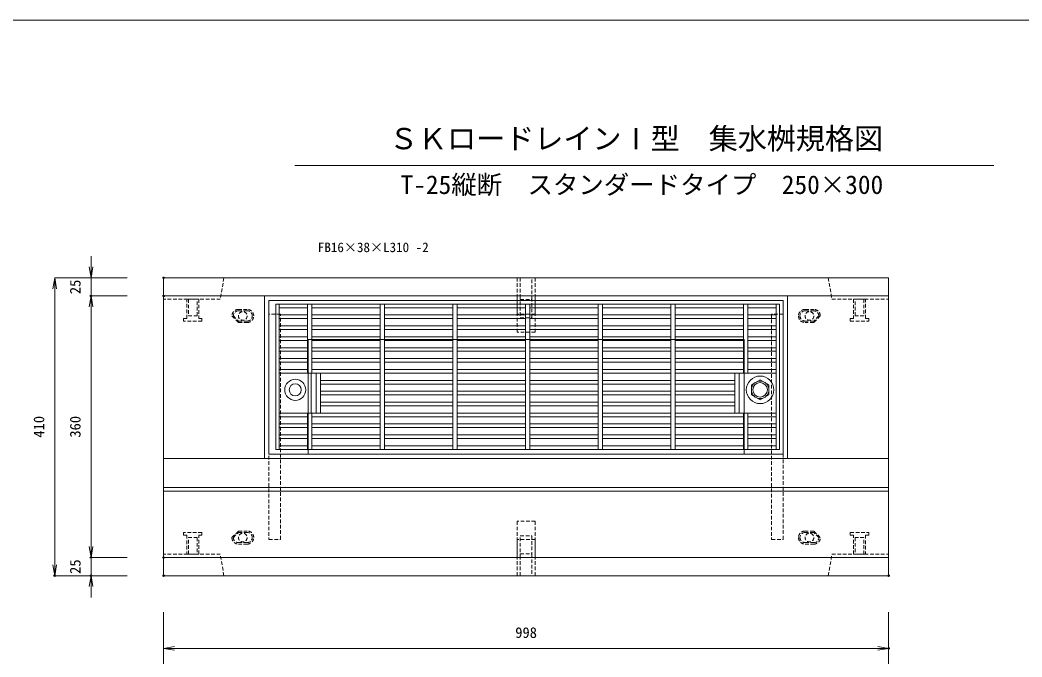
# Model space of a CAD drawing. Units: millimetres, scale not verified. Extents: x -1945 to 1945, y -1349 to 1491.
# Drawn here: x -859 to 520, y 614 to 1491 of the extents above; entities that cross this region are included whole.
import ezdxf
from ezdxf.enums import TextEntityAlignment as Align

# ---------------------------------------------------------------- set-up
doc = ezdxf.new("R2010")
doc.units = ezdxf.units.MM
doc.header["$LTSCALE"] = 10
doc.header["$PDMODE"] = 32
doc.header["$PDSIZE"] = 2
doc.linetypes.add('USER1', pattern=[0.75, 0.5, -0.25])
for name, color, linetype, lineweight in [('0-1_TITLE', 7, 'Continuous', 18), ('0-3_KIJUN', 7, 'USER1', 18), ('0-5_SUNPO_S10', 3, 'Continuous', 18), ('0-7_10-グレ__チング', 5, 'Continuous', 18), ('0-9__0-0_0', 7, 'Continuous', 18)]:
    doc.layers.add(name, color=color, linetype=linetype, lineweight=lineweight)
doc.layers.add('0-A__0-2_DEFPOINTS', color=7, linetype='Continuous')
doc.styles.add('ＭＳ ゴシック', font='')
doc.styles.get('ＭＳ ゴシック').set_extended_font_data('MS Gothic')

# ---------------------------------------------------------------- blocks, each defined once
blk = doc.blocks.new('_OPEN')
at = {"layer": '0-9__0-0_0'}
blk.add_line((0, 0), (-1, 0), dxfattribs=at)
blk.add_lwpolyline([(-1, 0.1667), (0, 0), (-1, -0.1667)], dxfattribs=at)
blk = doc.blocks.new('_D16')
at = {"layer": '0-5_SUNPO_S10'}
for p, q in [((1283.34, 1946.08), (1283.34, 2046.08)), ((1298.34, 2046.08), (2266.34, 2046.08)), ((2281.34, 1946.08), (2281.34, 2046.08))]:
    blk.add_line(p, q, dxfattribs=at)
at = {"layer": '0-A__0-2_DEFPOINTS'}
for p in [(2281.34, 2046.08), (1283.34, 1896.08), (2281.34, 1896.08)]:
    blk.add_point(p, dxfattribs=at)
at = {"layer": '0-5_SUNPO_S10', "xscale": 15, "yscale": 15, "rotation": 180}
blk.add_blockref('_OPEN', (1283.34, 2046.08), dxfattribs=at)
at = {"layer": '0-5_SUNPO_S10', "xscale": 15, "yscale": 15}
blk.add_blockref('_OPEN', (2281.34, 2046.08), dxfattribs=at)
at = {"layer": '0-5_SUNPO_S10', "color": 7, "style": 'ＭＳ ゴシック'}
blk.add_text('998', height=14.66, dxfattribs=at).set_placement((1767.34, 2056.08), align=Align.BOTTOM_LEFT)
blk = doc.blocks.new('_D17')
at = {"layer": '0-5_SUNPO_S10'}
for p, q in [((1283.34, 2096.08), (1283.34, 2046.08)), ((2281.34, 2096.08), (2281.34, 2046.08)), ((1298.34, 2046.08), (2266.34, 2046.08))]:
    blk.add_line(p, q, dxfattribs=at)
at = {"layer": '0-A__0-2_DEFPOINTS'}
for p in [(1283.34, 2146.08), (2281.34, 2146.08), (2281.34, 2046.08)]:
    blk.add_point(p, dxfattribs=at)
at = {"layer": '0-5_SUNPO_S10', "xscale": 15, "yscale": 15, "rotation": 180}
blk.add_blockref('_OPEN', (1283.34, 2046.08), dxfattribs=at)
at = {"layer": '0-5_SUNPO_S10', "xscale": 15, "yscale": 15}
blk.add_blockref('_OPEN', (2281.34, 2046.08), dxfattribs=at)
at = {"layer": '0-5_SUNPO_S10', "color": 7, "style": 'ＭＳ ゴシック'}
blk.add_text('998', height=14.66, dxfattribs=at).set_placement((1767.34, 2056.08), align=Align.BOTTOM_LEFT)
blk = doc.blocks.new('_D18')
at = {"layer": '0-5_SUNPO_S10'}
for p, q in [((1183.34, 2571.08), (1183.34, 2586.08)), ((1233.34, 2556.08), (1183.34, 2556.08)), ((1183.34, 2556.08), (1183.34, 2531.08)), ((1233.34, 2531.08), (1183.34, 2531.08)), ((1183.34, 2516.08), (1183.34, 2501.08))]:
    blk.add_line(p, q, dxfattribs=at)
at = {"layer": '0-A__0-2_DEFPOINTS'}
for p in [(1283.34, 2556.08), (1183.34, 2531.08), (1283.34, 2531.08)]:
    blk.add_point(p, dxfattribs=at)
at = {"layer": '0-5_SUNPO_S10', "xscale": 15, "yscale": 15}
for p, rotation in [((1183.34, 2556.08), 270), ((1183.34, 2531.08), 90)]:
    blk.add_blockref('_OPEN', p, dxfattribs=dict(at, rotation=rotation))
at = {"layer": '0-5_SUNPO_S10', "color": 7, "style": 'ＭＳ ゴシック'}
blk.add_text('25', height=14.66, rotation=90, dxfattribs=at).set_placement((1173.34, 2533.58), align=Align.BOTTOM_LEFT)
blk = doc.blocks.new('_D19')
at = {"layer": '0-5_SUNPO_S10'}
for p, q in [((1233.34, 2531.08), (1183.34, 2531.08)), ((1183.34, 2516.08), (1183.34, 2186.08)), ((1233.34, 2171.08), (1183.34, 2171.08))]:
    blk.add_line(p, q, dxfattribs=at)
at = {"layer": '0-A__0-2_DEFPOINTS'}
for p in [(1283.34, 2531.08), (1183.34, 2171.08), (1283.34, 2171.08)]:
    blk.add_point(p, dxfattribs=at)
at = {"layer": '0-5_SUNPO_S10', "xscale": 15, "yscale": 15}
for p, rotation in [((1183.34, 2531.08), 90), ((1183.34, 2171.08), 270)]:
    blk.add_blockref('_OPEN', p, dxfattribs=dict(at, rotation=rotation))
at = {"layer": '0-5_SUNPO_S10', "color": 7, "style": 'ＭＳ ゴシック'}
blk.add_text('360', height=14.66, rotation=90, dxfattribs=at).set_placement((1173.34, 2336.08), align=Align.BOTTOM_LEFT)
blk = doc.blocks.new('_D20')
at = {"layer": '0-5_SUNPO_S10'}
for p, q in [((1183.34, 2186.08), (1183.34, 2201.08)), ((1233.34, 2171.08), (1183.34, 2171.08)), ((1183.34, 2171.08), (1183.34, 2146.08)), ((1233.34, 2146.08), (1183.34, 2146.08)), ((1183.34, 2131.08), (1183.34, 2116.08))]:
    blk.add_line(p, q, dxfattribs=at)
at = {"layer": '0-A__0-2_DEFPOINTS'}
for p in [(1283.34, 2171.08), (1183.34, 2146.08), (1283.34, 2146.08)]:
    blk.add_point(p, dxfattribs=at)
at = {"layer": '0-5_SUNPO_S10', "xscale": 15, "yscale": 15}
for p, rotation in [((1183.34, 2171.08), 270), ((1183.34, 2146.08), 90)]:
    blk.add_blockref('_OPEN', p, dxfattribs=dict(at, rotation=rotation))
at = {"layer": '0-5_SUNPO_S10', "color": 7, "style": 'ＭＳ ゴシック'}
blk.add_text('25', height=14.66, rotation=90, dxfattribs=at).set_placement((1173.34, 2148.58), align=Align.BOTTOM_LEFT)
blk = doc.blocks.new('_D21')
at = {"layer": '0-5_SUNPO_S10'}
for p, q in [((1233.34, 2556.08), (1133.34, 2556.08)), ((1133.34, 2541.08), (1133.34, 2161.08)), ((1233.34, 2146.08), (1133.34, 2146.08))]:
    blk.add_line(p, q, dxfattribs=at)
at = {"layer": '0-A__0-2_DEFPOINTS'}
for p in [(1283.34, 2556.08), (1133.34, 2146.08), (1283.34, 2146.08)]:
    blk.add_point(p, dxfattribs=at)
at = {"layer": '0-5_SUNPO_S10', "xscale": 15, "yscale": 15}
for p, rotation in [((1133.34, 2556.08), 90), ((1133.34, 2146.08), 270)]:
    blk.add_blockref('_OPEN', p, dxfattribs=dict(at, rotation=rotation))
at = {"layer": '0-5_SUNPO_S10', "color": 7, "style": 'ＭＳ ゴシック'}
blk.add_text('410', height=14.66, rotation=90, dxfattribs=at).set_placement((1123.34, 2336.08), align=Align.BOTTOM_LEFT)
blk = doc.blocks.new('M16_insert_dan')
at = {"layer": '0-3_KIJUN', "color": 3}
for points in [[(0, -12.5), (-50, -12.5), (-50, 12.5), (0, 12.5)], [(0, 8), (-30, 8), (-30, -8), (0, -8)]]:
    blk.add_lwpolyline(points, close=True, dxfattribs=at)
blk = doc.blocks.new('A$C75903448')
at = {"layer": '0-7_10-グレ__チング'}
for p, q in [((0, 200), (0, 0)), ((0, 200), (4.5, 200)), ((4.5, 200), (4.5, 0)), ((4.5, 200), (43.5, 200)), ((4.5, 195), (43.5, 195)), ((43.5, 200), (43.5, 105)), ((43.5, 200), (49.5, 200)), ((49.5, 200), (49.5, 105)), ((49.5, 200), (143.5, 200)), ((49.5, 195), (143.5, 195)), ((143.5, 200), (143.5, 0)), ((143.5, 200), (149.5, 200)), ((149.5, 200), (149.5, 0)), ((149.5, 200), (243.5, 200)), ((149.5, 195), (243.5, 195)), ((243.5, 200), (243.5, 0)), ((243.5, 200), (249.5, 200)), ((249.5, 200), (249.5, 0)), ((249.5, 200), (343.5, 200)), ((249.5, 195), (343.5, 195)), ((343.5, 200), (343.5, 0)), ((343.5, 200), (349.5, 200)), ((349.5, 200), (349.5, 0)), ((349.5, 200), (443.5, 200)), ((349.5, 195), (443.5, 195)), ((443.5, 200), (443.5, 0)), ((443.5, 200), (449.5, 200)), ((449.5, 200), (449.5, 0)), ((449.5, 200), (543.5, 200)), ((449.5, 195), (543.5, 195)), ((543.5, 200), (543.5, 0)), ((543.5, 200), (549.5, 200)), ((549.5, 200), (549.5, 0)), ((549.5, 200), (643.5, 200)), ((549.5, 195), (643.5, 195)), ((643.5, 200), (643.5, 105)), ((643.5, 200), (649.5, 200)), ((649.5, 200), (649.5, 105)), ((649.5, 200), (688.5, 200)), ((649.5, 195), (688.5, 195)), ((688.5, 200), (688.5, 0)), ((688.5, 200), (693, 200)), ((693, 200), (693, 0)), ((4.5, 185), (43.5, 185)), ((4.5, 180), (43.5, 180)), ((49.5, 185), (143.5, 185)), ((49.5, 180), (143.5, 180)), ((149.5, 185), (243.5, 185)), ((149.5, 180), (243.5, 180)), ((249.5, 185), (343.5, 185)), ((249.5, 180), (343.5, 180)), ((349.5, 185), (443.5, 185)), ((349.5, 180), (443.5, 180)), ((449.5, 185), (543.5, 185)), ((449.5, 180), (543.5, 180)), ((549.5, 185), (643.5, 185)), ((549.5, 180), (643.5, 180)), ((649.5, 185), (688.5, 185)), ((649.5, 180), (688.5, 180)), ((4.5, 170), (43.5, 170)), ((49.5, 170), (143.5, 170)), ((149.5, 170), (243.5, 170)), ((249.5, 170), (343.5, 170)), ((349.5, 170), (443.5, 170)), ((449.5, 170), (543.5, 170)), ((549.5, 170), (643.5, 170)), ((649.5, 170), (688.5, 170)), ((4.5, 165), (43.5, 165)), ((4.5, 155), (43.5, 155)), ((49.5, 165), (143.5, 165)), ((49.5, 155), (143.5, 155)), ((149.5, 165), (243.5, 165)), ((149.5, 155), (243.5, 155)), ((249.5, 165), (343.5, 165)), ((249.5, 155), (343.5, 155)), ((349.5, 165), (443.5, 165)), ((349.5, 155), (443.5, 155)), ((449.5, 165), (543.5, 165)), ((449.5, 155), (543.5, 155)), ((549.5, 165), (643.5, 165)), ((549.5, 155), (643.5, 155)), ((649.5, 165), (688.5, 165)), ((649.5, 155), (688.5, 155)), ((4.5, 150), (43.5, 150)), ((4.5, 140), (43.5, 140)), ((49.5, 150), (143.5, 150)), ((49.5, 140), (143.5, 140)), ((149.5, 150), (243.5, 150)), ((149.5, 140), (243.5, 140)), ((249.5, 150), (343.5, 150)), ((249.5, 140), (343.5, 140)), ((349.5, 150), (443.5, 150)), ((349.5, 140), (443.5, 140)), ((449.5, 150), (543.5, 150)), ((449.5, 140), (543.5, 140)), ((549.5, 150), (643.5, 150)), ((549.5, 140), (643.5, 140)), ((649.5, 150), (688.5, 150)), ((649.5, 140), (688.5, 140)), ((4.5, 135), (43.5, 135)), ((4.5, 125), (43.5, 125)), ((49.5, 135), (143.5, 135)), ((49.5, 125), (143.5, 125)), ((149.5, 135), (243.5, 135)), ((149.5, 125), (243.5, 125)), ((249.5, 135), (343.5, 135)), ((249.5, 125), (343.5, 125)), ((349.5, 135), (443.5, 135)), ((349.5, 125), (443.5, 125)), ((449.5, 135), (543.5, 135)), ((449.5, 125), (543.5, 125)), ((549.5, 135), (643.5, 135)), ((549.5, 125), (643.5, 125)), ((649.5, 135), (688.5, 135)), ((649.5, 125), (688.5, 125)), ((4.5, 120), (43.5, 120)), ((49.5, 120), (143.5, 120)), ((149.5, 120), (243.5, 120)), ((249.5, 120), (343.5, 120)), ((349.5, 120), (443.5, 120)), ((449.5, 120), (543.5, 120)), ((549.5, 120), (643.5, 120)), ((649.5, 120), (688.5, 120)), ((4.5, 110), (43.5, 110)), ((4.5, 105), (43.5, 105)), ((43.5, 105), (49.5, 105)), ((48.5, 105), (48.5, 50)), ((49.5, 110), (143.5, 110)), ((49.5, 105), (143.5, 105)), ((55.5, 105), (55.5, 50)), ((55.5, 105), (61.5, 105)), ((55.5, 105), (55.5, 50)), ((61.5, 105), (61.5, 50)), ((149.5, 110), (243.5, 110)), ((149.5, 105), (243.5, 105)), ((249.5, 110), (343.5, 110)), ((249.5, 105), (343.5, 105)), ((349.5, 110), (443.5, 110)), ((349.5, 105), (443.5, 105)), ((449.5, 110), (543.5, 110)), ((449.5, 105), (543.5, 105)), ((549.5, 110), (643.5, 110)), ((549.5, 105), (643.5, 105)), ((631.5, 105), (631.5, 50)), ((631.5, 105), (637.5, 105)), ((637.5, 105), (637.5, 50)), ((637.5, 105), (637.5, 50)), ((643.5, 105), (649.5, 105)), ((644.5, 105), (644.5, 50)), ((649.5, 110), (688.5, 110)), ((649.5, 105), (688.5, 105)), ((61.5, 95), (143.5, 95)), ((61.5, 90), (143.5, 90)), ((149.5, 95), (243.5, 95)), ((149.5, 90), (243.5, 90)), ((249.5, 95), (343.5, 95)), ((249.5, 90), (343.5, 90)), ((349.5, 95), (443.5, 95)), ((349.5, 90), (443.5, 90)), ((449.5, 95), (543.5, 95)), ((449.5, 90), (543.5, 90)), ((549.5, 95), (631.5, 95)), ((549.5, 90), (631.5, 90)), ((61.5, 80), (143.5, 80)), ((61.5, 75), (143.5, 75)), ((149.5, 80), (243.5, 80)), ((149.5, 75), (243.5, 75)), ((249.5, 80), (343.5, 80)), ((249.5, 75), (343.5, 75)), ((349.5, 80), (443.5, 80)), ((349.5, 75), (443.5, 75)), ((449.5, 80), (543.5, 80)), ((449.5, 75), (543.5, 75)), ((549.5, 80), (631.5, 80)), ((549.5, 75), (631.5, 75)), ((61.5, 65), (143.5, 65)), ((61.5, 60), (143.5, 60)), ((149.5, 65), (243.5, 65)), ((149.5, 60), (243.5, 60)), ((249.5, 65), (343.5, 65)), ((249.5, 60), (343.5, 60)), ((349.5, 65), (443.5, 65)), ((349.5, 60), (443.5, 60)), ((449.5, 65), (543.5, 65)), ((449.5, 60), (543.5, 60)), ((549.5, 65), (631.5, 65)), ((549.5, 60), (631.5, 60)), ((4.5, 50), (43.5, 50)), ((4.5, 45), (43.5, 45)), ((43.5, 50), (43.5, 0)), ((43.5, 50), (49.5, 50)), ((49.5, 50), (49.5, 0)), ((49.5, 50), (143.5, 50)), ((49.5, 45), (143.5, 45)), ((55.5, 50), (61.5, 50)), ((149.5, 50), (243.5, 50)), ((149.5, 45), (243.5, 45)), ((249.5, 50), (343.5, 50)), ((249.5, 45), (343.5, 45)), ((349.5, 50), (443.5, 50)), ((349.5, 45), (443.5, 45)), ((449.5, 50), (543.5, 50)), ((449.5, 45), (543.5, 45)), ((549.5, 50), (643.5, 50)), ((549.5, 45), (643.5, 45)), ((631.5, 50), (637.5, 50)), ((643.5, 50), (643.5, 0)), ((643.5, 50), (649.5, 50)), ((649.5, 50), (649.5, 0)), ((649.5, 50), (688.5, 50)), ((649.5, 45), (688.5, 45)), ((4.5, 35), (43.5, 35)), ((4.5, 30), (43.5, 30)), ((49.5, 35), (143.5, 35)), ((49.5, 30), (143.5, 30)), ((149.5, 35), (243.5, 35)), ((149.5, 30), (243.5, 30)), ((249.5, 35), (343.5, 35)), ((249.5, 30), (343.5, 30)), ((349.5, 35), (443.5, 35)), ((349.5, 30), (443.5, 30)), ((449.5, 35), (543.5, 35)), ((449.5, 30), (543.5, 30)), ((549.5, 35), (643.5, 35)), ((549.5, 30), (643.5, 30)), ((649.5, 35), (688.5, 35)), ((649.5, 30), (688.5, 30)), ((4.5, 20), (43.5, 20)), ((4.5, 15), (43.5, 15)), ((49.5, 20), (143.5, 20)), ((49.5, 15), (143.5, 15)), ((149.5, 20), (243.5, 20)), ((149.5, 15), (243.5, 15)), ((249.5, 20), (343.5, 20)), ((249.5, 15), (343.5, 15)), ((349.5, 20), (443.5, 20)), ((349.5, 15), (443.5, 15)), ((449.5, 20), (543.5, 20)), ((449.5, 15), (543.5, 15)), ((549.5, 20), (643.5, 20)), ((549.5, 15), (643.5, 15)), ((649.5, 20), (688.5, 20)), ((649.5, 15), (688.5, 15)), ((0, 0), (4.5, 0)), ((4.5, 5), (43.5, 5)), ((4.5, 0), (43.5, 0)), ((43.5, 0), (49.5, 0)), ((49.5, 5), (143.5, 5)), ((49.5, 0), (143.5, 0)), ((143.5, 0), (149.5, 0)), ((149.5, 5), (243.5, 5)), ((149.5, 0), (243.5, 0)), ((243.5, 0), (249.5, 0)), ((249.5, 5), (343.5, 5)), ((249.5, 0), (343.5, 0)), ((343.5, 0), (349.5, 0)), ((349.5, 5), (443.5, 5)), ((349.5, 0), (443.5, 0)), ((443.5, 0), (449.5, 0)), ((449.5, 5), (543.5, 5)), ((449.5, 0), (543.5, 0)), ((543.5, 0), (549.5, 0)), ((549.5, 5), (643.5, 5)), ((549.5, 0), (643.5, 0)), ((643.5, 0), (649.5, 0)), ((649.5, 5), (688.5, 5)), ((649.5, 0), (688.5, 0)), ((688.5, 0), (693, 0))]:
    blk.add_line(p, q, dxfattribs=at)
blk.add_lwpolyline([(666.5, 95.9), (654.5, 88.9), (654.5, 75.1), (666.5, 68.1), (678.5, 75.1), (678.5, 88.9)], close=True, dxfattribs=at)
for centre, radius in [((666.5, 82), 19), ((26.5, 82), 14.5), ((26.5, 82), 8.25), ((666.5, 82), 12), ((666.5, 82), 10)]:
    blk.add_circle(centre, radius, dxfattribs=at)

msp = doc.modelspace()

# ---------------------------------------------------------------- linework, layer by layer
at = {"layer": '0-1_TITLE', "color": 1}
msp.add_line((-481.04, 1290.84), (481.04, 1290.84), dxfattribs=at)
at = {"layer": '0-1_TITLE', "color": 2}
msp.add_lwpolyline([(-1945, -1349.16), (1945, -1349.16), (1945, 1490.84), (-1945, 1490.84)], close=True, dxfattribs=at)
at = {"layer": '0-3_KIJUN'}
for p, q in [((-546.66, 1092.58), (-558.66, 1092.58)), ((-546.66, 1090.58), (-558.66, 1090.58)), ((221.34, 1092.58), (233.34, 1092.58)), ((221.34, 1090.58), (233.34, 1090.58)), ((-567.66, 1083.58), (-558.66, 1074.58)), ((-565.66, 1083.58), (-558.66, 1076.58)), ((-558.66, 1076.58), (-546.66, 1076.58)), ((233.34, 1076.58), (221.34, 1076.58)), ((242.34, 1083.58), (233.34, 1074.58)), ((240.34, 1083.58), (233.34, 1076.58)), ((-558.66, 1074.58), (-546.66, 1074.58)), ((233.34, 1074.58), (221.34, 1074.58)), ((-567.66, 778.58), (-558.66, 787.58)), ((-558.66, 787.58), (-546.66, 787.58)), ((233.34, 787.58), (221.34, 787.58)), ((242.34, 778.58), (233.34, 787.58)), ((-565.66, 778.58), (-558.66, 785.58)), ((-558.66, 785.58), (-546.66, 785.58)), ((233.34, 785.58), (221.34, 785.58)), ((240.34, 778.58), (233.34, 785.58)), ((-546.66, 771.58), (-558.66, 771.58)), ((-546.66, 769.58), (-558.66, 769.58)), ((221.34, 771.58), (233.34, 771.58)), ((221.34, 769.58), (233.34, 769.58))]:
    msp.add_line(p, q, dxfattribs=at)
at = {"layer": '0-3_KIJUN', "linetype": 'Continuous'}
for p, q in [((-661.66, 887.58), (-522.66, 887.58)), ((336.34, 887.58), (197.34, 887.58)), ((336.34, 847.58), (-661.66, 847.58)), ((336.34, 842.58), (-661.66, 842.58))]:
    msp.add_line(p, q, dxfattribs=at)
for points in [[(336.34, 726.08), (-661.66, 726.08), (-661.66, 1136.08), (336.34, 1136.08)], [(336.34, 1111.08), (-661.66, 1111.08), (-661.66, 751.08), (336.34, 751.08)], [(197.34, 1111.08), (-522.66, 1111.08), (-522.66, 887.58), (197.34, 887.58)], [(191.34, 1105.08), (-516.66, 1105.08), (-516.66, 893.58), (191.34, 893.58)], [(137.34, 1051.08), (-462.66, 1051.08), (-462.66, 893.58), (137.34, 893.58)]]:
    msp.add_lwpolyline(points, close=True, dxfattribs=at)
at = {"layer": '0-3_KIJUN'}
for points in [[(-661.66, 1136.08), (-578.66, 1136.08), (-583.66, 1106.58), (-661.66, 1106.58)], [(336.34, 1136.08), (253.34, 1136.08), (258.34, 1106.58), (336.34, 1106.58)], [(-629.88, 1106.58), (-613.43, 1106.58), (-613.43, 1080.08), (-608.91, 1080.08), (-608.91, 1076.58), (-634.41, 1076.58), (-634.41, 1080.08), (-629.88, 1080.08)], [(-615.66, 1106.58), (-627.66, 1106.58), (-627.66, 1083.58), (-615.66, 1083.58)], [(304.57, 1106.58), (288.12, 1106.58), (288.12, 1080.08), (283.59, 1080.08), (283.59, 1076.58), (309.09, 1076.58), (309.09, 1080.08), (304.57, 1080.08)], [(290.34, 1106.58), (302.34, 1106.58), (302.34, 1083.58), (290.34, 1083.58)], [(-500.66, 1086.08), (-516.66, 1086.08), (-516.66, 776.08), (-500.66, 776.08)], [(191.34, 1086.08), (175.34, 1086.08), (175.34, 776.08), (191.34, 776.08)], [(-629.88, 755.58), (-613.43, 755.58), (-613.43, 782.08), (-608.91, 782.08), (-608.91, 785.58), (-634.41, 785.58), (-634.41, 782.08), (-629.88, 782.08)], [(-615.66, 755.58), (-627.66, 755.58), (-627.66, 778.58), (-615.66, 778.58)], [(304.57, 755.58), (288.12, 755.58), (288.12, 782.08), (283.59, 782.08), (283.59, 785.58), (309.09, 785.58), (309.09, 782.08), (304.57, 782.08)], [(290.34, 755.58), (302.34, 755.58), (302.34, 778.58), (290.34, 778.58)], [(-661.66, 726.08), (-578.66, 726.08), (-583.66, 755.58), (-661.66, 755.58)], [(336.34, 726.08), (253.34, 726.08), (258.34, 755.58), (336.34, 755.58)]]:
    msp.add_lwpolyline(points, close=True, dxfattribs=at)
for centre in [(-552.66, 1083.58), (227.34, 1083.58), (-552.66, 778.58), (227.34, 778.58)]:
    msp.add_circle(centre, 6, dxfattribs=at)
for centre, radius, start, end in [((-558.66, 1083.58), 9, 90, 180), ((-558.66, 1083.58), 7, 90, 180), ((-546.66, 1083.58), 9, 360, 90), ((-546.66, 1083.58), 7, 0, 90), ((221.34, 1083.58), 9, 90, 180), ((221.34, 1083.58), 7, 90, 180), ((233.34, 1083.58), 9, 360, 90), ((233.34, 1083.58), 7, 0, 90), ((-546.66, 1083.58), 9, 270, 0), ((-546.66, 1083.58), 7, 270, 0), ((221.34, 1083.58), 9, 180, 270), ((221.34, 1083.58), 7, 180, 270), ((-546.66, 778.58), 9, 0, 90), ((221.34, 778.58), 9, 90, 180), ((-558.66, 778.58), 9, 180, 270), ((-558.66, 778.58), 7, 180, 270), ((-546.66, 778.58), 7, 0, 90), ((-546.66, 778.58), 9, 270, 0), ((-546.66, 778.58), 7, 270, 0), ((221.34, 778.58), 9, 180, 270), ((221.34, 778.58), 7, 90, 180), ((221.34, 778.58), 7, 180, 270), ((233.34, 778.58), 9, 270, 0), ((233.34, 778.58), 7, 270, 0)]:
    msp.add_arc(centre, radius, start, end, dxfattribs=at)

# ---------------------------------------------------------------- block references
at = {"layer": '0-3_KIJUN', "rotation": 90}
for p in [(-162.66, 1136.08), (-162.66, 1111.08)]:
    msp.add_blockref('M16_insert_dan', p, dxfattribs=at)
at = {"layer": '0-3_KIJUN', "xscale": -1, "rotation": 90}
for p in [(-162.66, 751.08), (-162.66, 726.08)]:
    msp.add_blockref('M16_insert_dan', p, dxfattribs=at)
at = {"layer": '0-5_SUNPO_S10'}
for name in ['_D18', '_D21', '_D19', '_D20', '_D17', '_D16']:
    msp.add_blockref(name, (-1945, -1420), dxfattribs=at)
at = {"layer": '0-7_10-グレ__チング'}
msp.add_blockref('A$C75903448', (-507.01, 899.92), dxfattribs=at)

# ---------------------------------------------------------------- texts
at = {"layer": '0-1_TITLE', "style": 'ＭＳ ゴシック'}
for s, height, p in [('ＳＫロードレインⅠ型\u3000集水桝規格図', 29.33, (-351.4, 1304.22)), ('T-25縦断\u3000スタンダードタイプ\u3000250×300', 25.66, (-335.53, 1243.71))]:
    msp.add_text(s, height=height, dxfattribs=at).set_placement(p, align=Align.BOTTOM_LEFT)
at = {"layer": '0-5_SUNPO_S10', "color": 7, "style": 'ＭＳ ゴシック'}
msp.add_text('FB16×38×L310 -2', height=13.2, dxfattribs=at).set_placement((-449.43, 1167.49), align=Align.BOTTOM_LEFT)

doc.saveas('drawing.dxf')
